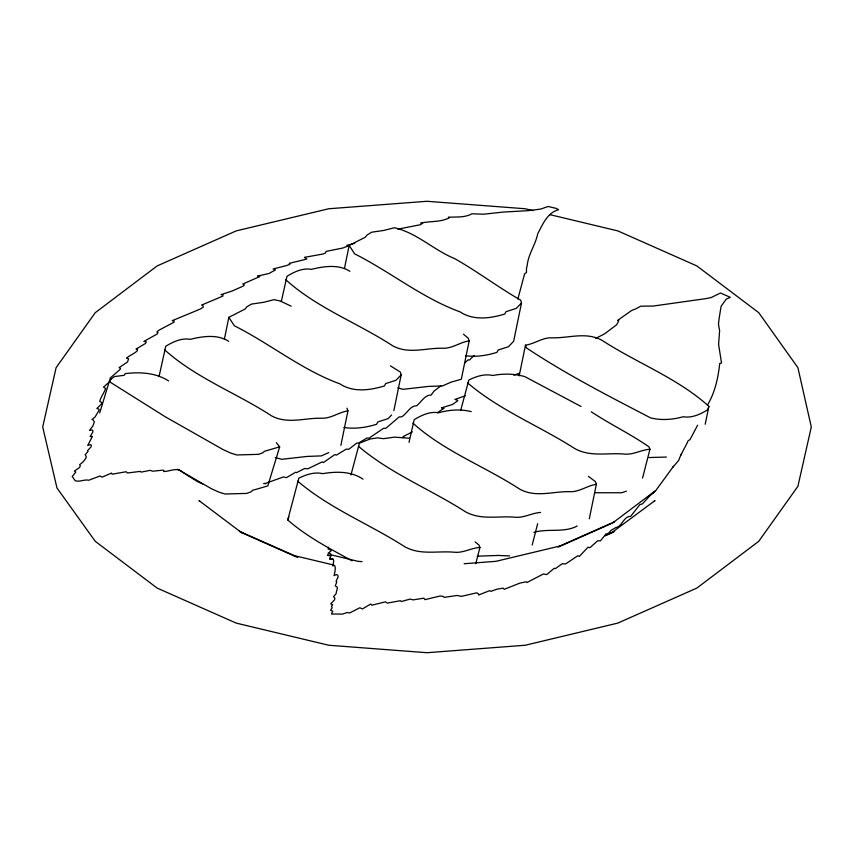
<?xml version="1.0" encoding="UTF-8"?>
<svg xmlns="http://www.w3.org/2000/svg" width="854" height="854" viewBox="0 0 854 854"><rect width="100%" height="100%" fill="white"/><g stroke="black" fill="none" stroke-linecap="round" stroke-linejoin="round"><path stroke-width="1.28" d="M328.491 547.115L328.192 549.09L330.679 549.869L331.16 550.787L328.107 553.211C332.772 552.741 330.637 557.63 327.509 554.919L330.882 555.506L331.181 554.897L358.039 561.324L362.021 561.622M159.047 376.561L165.751 346.254C173.052 341.856 181.475 337.768 190.228 339.337C202.622 336.273 217.3 334.031 228.669 341.301M224.399 339.059L228.84 317.336L244.981 309.105L246.945 306.757L251.418 304.099L263.47 302.337L274.123 299.658L280.219 301.024L291.182 306.18M281.329 301.451L286.987 276.269C294.288 271.86 302.711 267.772 311.454 269.341C323.858 266.277 338.536 264.035 349.905 271.305M344.461 268.434L349.169 245.429L365.298 237.198L367.273 234.85L371.746 232.192L383.798 230.441L394.452 227.751C416.763 232.79 433.885 250.233 454.894 258.73C477.418 271.519 498.181 287.232 520.684 300.17L521.506 302.935L513.66 341.269L508.429 346.724L498.16 350.001L496.932 352.382C486.823 355.51 475.966 357.185 465.409 355.723M340.874 445.382L347.941 410.881L346.948 408.148M393.865 410.614L401.177 374.842L400.355 372.077L390.427 365.854M409.034 442.319L414.169 419.688C421.47 415.279 429.904 411.19 438.646 412.77C449.183 409.749 460.53 408.959 471.227 411.607M463.466 334.202L468.184 338.163L469.166 340.885L461.331 379.219L451.083 382.144L442.511 385.912L428.313 386.435L402.928 389.328L397.804 387.865M519.189 375.856L525.466 345.187C534.807 343.852 542.568 337.266 552.196 337.832C568.999 338.205 585.855 331.651 601.792 340.18C636.967 363.121 677.564 378.044 708.873 406.344L705.212 424.235M589.303 518.816L596.359 484.314L595.366 481.581L588.342 476.329M672.856 467.181L678.663 460.477C681.076 453.495 685.26 447.336 688.281 440.493L689.872 439.874L697.611 425.228M352.061 560.8C329.687 548.556 306.96 536.824 287.755 519.958L298.825 478.165C306.17 474.568 314.528 471.718 322.748 473.65C336.188 471.376 351.314 471.109 362.993 479.179M350.941 474.952L359.438 443.173L370.145 438.977L377.372 437.878L383.361 438.657L394.623 437.141L409.237 438.198M460.658 410.539L468.835 380.009C476.18 376.411 484.538 373.561 492.758 375.493C503.337 373.465 514.428 373.636 524.804 376.614L581.04 406.483M475.763 563.704L479.937 547.425L478.891 544.937L475.102 541.895M532.202 544.98L537.668 523.694M642.56 478.059L649.947 449.268L648.912 446.791C630.508 434.003 610.034 424.214 591.278 411.82M517.866 299.028L524.591 273.878L526.459 272.511L526.47 268.711A18.895 2.84 -83.8 0 1 527.217 265.231C528.402 253.926 535.554 244.682 537.721 233.75C542.653 224.41 547.414 212.603 558.569 209.742L556.274 208.419L548.193 206.487L540.561 209.102L528.242 210.66L503.518 212.048L483.471 214.215L471.91 213.767C464.982 217.781 456.175 216.809 448.435 217.226L449.375 217.749C440.803 222.36 430.106 221.037 420.766 223.022L422.677 223.268L420.275 224.741L397.825 229.16M99.726 412.93L109.654 380.179L114.425 376.571L124.182 375.312L125.239 373.614C139.981 371.864 155.77 372.643 168.601 380.927M276.354 442.703L279.664 446.866L267.814 485.915L252.656 490.313L250.884 491.904L246.699 493.409L224.976 494.007L218.998 492.171L211.44 488.734L177.589 469.198M708.873 406.344L707.656 409.813C700.355 414.222 691.921 418.311 683.179 416.731C672.642 419.752 661.295 420.542 650.599 417.894C608.454 395.968 565.967 374.233 526.459 347.92L525.466 345.187M287.755 519.958L288.855 516.969M680.681 455.235L681.332 454.2M707.72 404.615C715.161 391.997 718.139 377.82 719.73 363.505L721.534 362.982L718.598 344.482L719.602 330.605L718.47 324.253L719.143 318.414L721.075 306.372L726.188 299.146L730.309 297.331L720.498 293.018L711.094 297.576L706.215 298.58L653.171 306.063L640.81 306.18L635.365 309.073A20.325 15.81 -28.8 0 0 631.255 310.739L617.57 320.431L618.787 320.666L616.716 324.712L604.92 333.615A85.784 66.9 -28.3 0 1 595.644 338.259M331.181 554.897L331.181 555.548A18.991 2.711 -84.2 0 0 330.455 556.989L329.548 559.295L332.195 558.687L333.103 559.253L333.775 560.918L332.793 565.903L334.544 565.391C336.102 567.472 334.821 572.692 334.031 575.596L336.327 574.55L337.725 575.137L338.163 576.792L336.06 581.2L336.807 581.969L335.27 585.759L335.964 586.452C339.241 586.527 335.675 591.769 336.23 593.509L333.572 596.668L334.864 598.003L334.587 599.807L330.754 603.895L332.676 604.813L331.437 606.319L332.217 607.717L330.594 610.194L332.782 611.261L331.405 613.983L342.486 614.101L347.044 612.542L349.756 612.926L359.833 607.76L362.406 608.934L370.721 604.024L371.832 605.219L385.485 601.835L387.342 603.116L400.398 600.704L401.295 601.504L410.294 599.07L413.037 599.892L423.84 598.174L424.918 599.657L440.205 595.996L443.407 596.487L444.24 597.384L457.082 595.451L461.406 596.348L476.724 592.825L478.56 593.914L478.603 595.024L489.555 590.68L490.986 591.331L497.007 589.153L503.219 588.128L504.138 589.345L519.894 583.122L526.171 581.766L526.982 582.513L543.379 573.973L546.741 574.582L554.278 568.252L555.346 568.689L562.135 563.757L565.561 563.96L577.838 555.751L579.322 556.434L588.043 547.211L589.922 547.702L597.8 540.699L600.394 540.913L606.041 533.942L608.39 533.387L611.026 530.345L615.873 527.569C621.765 527.078 623.932 515.848 630.636 516.382L639.838 504.65L642.411 503.892L651.559 493.943M651.997 493.612L655.84 490.495L673.486 466.305M401.177 374.842L395.946 380.297L385.677 383.574L384.449 385.944C369.942 390.353 353.161 392.691 339.764 383.798C301.942 369.974 270.163 343.81 234.338 325.758L228.84 317.336M391.591 414.991L388.1 418.631L377.831 421.908L376.603 424.278C366.099 427.576 354.805 429.146 343.852 427.512M521.506 302.935L516.264 308.39L506.006 311.667L504.778 314.048C490.271 318.446 473.479 320.794 460.092 311.891C422.271 298.067 390.491 271.914 354.666 253.862L349.169 245.429M474.119 355.477L469.422 360.057L467.96 359.94L464.64 363.046M654.207 501.213L654.986 500.583L610.77 533.366M612.521 523.054L654.986 491.05M648.464 496.633L654.207 492.299M109.504 381.759L103.537 387.129L105.65 388.549C104.06 393.086 100.836 396.747 99.747 401.519L101.743 402.447L101.669 403.771L96.844 408.575L98.776 409.002L99.245 409.963L95.072 417.019L91.89 419.549L92.99 419.752L94.335 421.705L93.097 425.623L89.478 430.416L92.179 429.957L92.808 430.544L92.84 432.103L90.097 436.597L92.413 436.426L87.716 445.489L90.246 444.635L91.335 445.244L91.132 446.759L87.567 450.688L87.983 451.424L85.165 454.808L85.571 455.47C88.56 456.997 81.706 463.519 79.614 464.672L80.329 465.942L79.422 467.586L74.351 471.13L75.803 472.059L72.227 476.543L75.259 480.77C79.902 482.254 84.279 479.115 88.773 480.226L100.057 475.977L102.021 477.162L111.575 473.052L112.162 474.205L126.125 471.739L127.395 472.988L140.451 471.376L140.985 472.145L150.261 470.34L152.524 471.216L163.221 470.127L164.043 470.885L163.69 471.536C169.434 471.6 177.845 466.711 182.532 472.209L197.423 481.592L202.708 484.015M441.251 385.57L433.939 391.185L431.099 395.092C424.854 394.644 421.001 402.522 416.528 405.821C410.518 405.33 406.632 414.062 401.615 416.88L399.149 416.923L385.848 428.324L383.681 428.238L369.109 438.102L366.964 438.049L358.883 442.874L356.492 443.269L348.688 449.375L346.34 449.065L336.455 455.097L334.875 454.552L323.388 462.569L322.257 461.875L307.814 468.803L304.686 468.472L296.562 472.657L295.73 472.209L286.389 477.642L283.485 476.938L266.256 483.108C264.505 485.072 265.38 482.382 263.598 483.642M402.725 437.696L403.761 436.97L403.109 436.607L412.375 431.889M613.151 522.531L614.592 521.751L559.648 546.09L560.213 545.952L495.96 561.324L464.128 563.736M613.151 532.063L614.592 531.284L605.038 535.522M437.259 412.749L444.027 408.319L441.422 407.902L452.428 404.508L457.563 400.91L457.744 400.302L454.904 399.405L465.377 395.808M558.185 547.126L611.304 523.587M605.272 535.789L612.521 532.586M328.779 452.609L321.275 455.897L307.077 456.431L281.692 459.324L275.287 457.498M577.197 526.032C563.939 533.067 548.097 528.242 533.921 532.32M513.82 375.205L519.264 373.305M626.398 491.167L621.627 492.758L594.544 492.747M279.664 446.866L264.505 451.254L262.722 452.844L258.548 454.349L236.814 454.958L230.836 453.122L223.278 449.684L165.42 416.869L110.614 382.443L109.654 380.179M469.166 340.885C459.836 342.23 452.076 348.806 442.447 348.24C425.644 347.877 408.788 354.431 392.851 345.902C357.677 322.951 317.08 308.038 285.77 279.728M347.941 410.881C338.6 412.215 330.84 418.802 321.211 418.236C304.408 417.873 287.552 424.427 271.615 415.887C236.441 392.947 195.844 378.023 164.534 349.724M596.359 484.314C587.018 485.648 579.258 492.235 569.629 491.669C552.826 491.296 535.981 497.85 520.033 489.321C484.858 466.38 444.272 451.456 412.952 423.157M666.387 457.061L648.997 457.541M649.947 449.268C640.948 449.823 632.953 455.214 623.826 454.018C607.279 452.652 590.327 457.168 574.923 448.67C539.653 425.997 499.686 410.39 467.736 382.998M540.561 512.432C531.562 512.987 523.566 518.367 514.428 517.172C497.893 515.805 480.941 520.332 465.526 511.824C430.267 489.15 390.299 473.543 358.338 446.162M479.937 547.425C470.938 547.98 462.943 553.371 453.816 552.175C437.269 550.798 420.317 555.324 404.913 546.827C369.643 524.142 329.676 508.546 297.715 481.154M354.72 243.358L346.863 245.418L348.816 245.738L342.678 248.066L326.089 251.396L325.406 253.008L323.025 254.022L304.483 257.342L306.799 259.05L289.26 263.363L289.922 264.27L286.698 265.519L273.163 268.957L275.479 269.896L268.999 273.493L257.492 276.088L259.765 276.589L242.824 284.019L244.404 285.022L242.963 286.197L232.042 291.054L220.983 294.641L222.777 294.641L222.937 296.06L201.64 305.07L202.889 305.486L203.348 307.066L200.316 309.041L172.241 320.666L174.077 321.104L174.024 322.193L158.94 330.199L156.805 332.035L157.937 332.537L157.221 333.978L143.867 341.408L146.354 341.781L145.468 343.479L135.999 349.083C142.458 349.894 127.395 356.385 126.52 358.221L128.644 358.797L127.481 362.043L119.037 367.647L120.478 368.32L120.062 369.504L109.963 378.215L111.02 379.283M477.279 556.189L498.266 555.442L509.646 555.933M533.013 210.618L525.274 208.76L427 201.288L328.726 208.76L236.195 230.9L157.157 265.914L95.253 312.681L56.097 367.69L42.7 427L56.983 487.986L95.253 541.319L157.157 588.086L236.195 623.1L328.726 645.24L427 652.712L525.274 645.24L617.805 623.1L696.843 588.086L758.747 541.319L797.903 486.31L811.3 427L797.903 367.69L758.747 312.681L696.843 265.914L617.805 230.9L549.784 214.621M329.708 558.388L332.964 559.167M333.626 565.017L293.787 555.484L294.352 555.623L239.408 531.284L240.849 532.063M199.793 501.213L199.014 500.583L241.479 532.586L297.672 557.491M241.479 532.586L243.23 533.366"/></g></svg>
